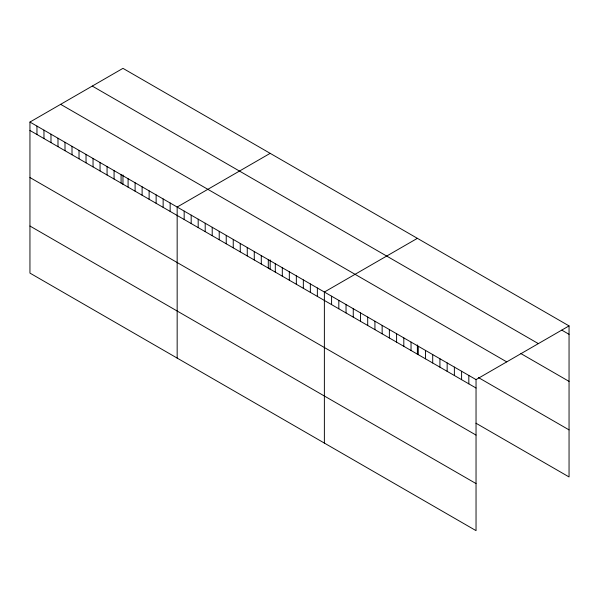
<?xml version="1.0" encoding="UTF-8"?>
<svg xmlns="http://www.w3.org/2000/svg" width="599" height="599" viewBox="0 0 599 599"><rect width="100%" height="100%" fill="white"/><g stroke="black" fill="none" stroke-linecap="round" stroke-linejoin="round"><path stroke-width="0.9" d="M29.95 122.054L476.04 379.601L476.04 530.647L29.95 273.099L29.95 122.054L122.96 68.353L569.05 325.901L569.05 476.946L475.958 423.201M270.171 153.344L177.162 207.044L177.162 358.09M417.376 238.335L324.373 292.035L324.373 443.08M476.04 379.601L569.05 325.901M561.825 330.146L569.05 334.317M92.268 86.076L538.359 343.624M520.898 353.59L569.05 381.383M60.641 104.331L506.732 361.878M478.369 377.527L569.05 429.88M29.95 130.47L476.04 388.017M29.95 177.536L476.04 435.084M29.95 226.025L476.04 483.58M468.822 375.431L468.822 383.847M461.597 371.26L461.597 379.676M454.371 367.09L454.371 375.506M447.154 362.919L447.154 371.335M439.928 358.756L439.928 367.165M432.71 354.586L432.71 362.994M425.485 350.415L425.485 358.823M418.259 346.244L418.259 354.66M417.376 344.927L417.376 354.518M411.041 342.074L411.041 350.49M403.816 337.903L403.816 346.319M396.598 333.733L396.598 342.149M389.372 329.562L389.372 337.978M382.147 325.392L382.147 333.808M374.929 321.221L374.929 329.637M367.704 317.058L367.704 325.467M360.486 312.888L360.486 321.296M353.26 308.717L353.26 317.126M346.035 304.547L346.035 312.963M338.817 300.376L338.817 308.792M331.591 296.206L331.591 304.621M317.358 287.992L317.358 296.4M310.349 283.941L310.349 292.357M303.341 279.89L303.341 288.306M296.333 275.847L296.333 284.263M289.317 271.796L289.317 280.212M282.309 267.753L282.309 276.169M275.3 263.702L275.3 272.118M270.171 259.936L270.171 269.528M268.292 259.659L268.292 268.075M261.284 255.608L261.284 264.024M254.268 251.565L254.268 259.981M247.26 247.514L247.26 255.93M240.251 243.471L240.251 251.879M233.243 239.42L233.243 247.836M226.227 235.377L226.227 243.786M219.219 231.326L219.219 239.742M212.211 227.283L212.211 235.692M205.202 223.232L205.202 231.648M198.187 219.189L198.187 227.598M191.178 215.138L191.178 223.554M184.17 211.095L184.17 219.504M170.153 202.994L170.153 211.41M163.138 198.95L163.138 207.366M156.129 194.9L156.129 203.316M149.121 190.856L149.121 199.272M142.113 186.806L142.113 195.222M135.097 182.762L135.097 191.178M128.089 178.712L128.089 187.128M122.96 174.945L122.96 184.537M121.08 174.668L121.08 183.084M114.072 170.618L114.072 179.034M107.064 166.574L107.064 174.983M100.048 162.524L100.048 170.94M93.04 158.48L93.04 166.889M86.031 154.43L86.031 162.846M79.023 150.386L79.023 158.795M72.007 146.336L72.007 154.752M64.999 142.292L64.999 150.701M57.991 138.242L57.991 146.658M50.982 134.198L50.982 142.607M43.967 130.148L43.967 138.564M36.958 126.097L36.958 134.513"/></g></svg>
